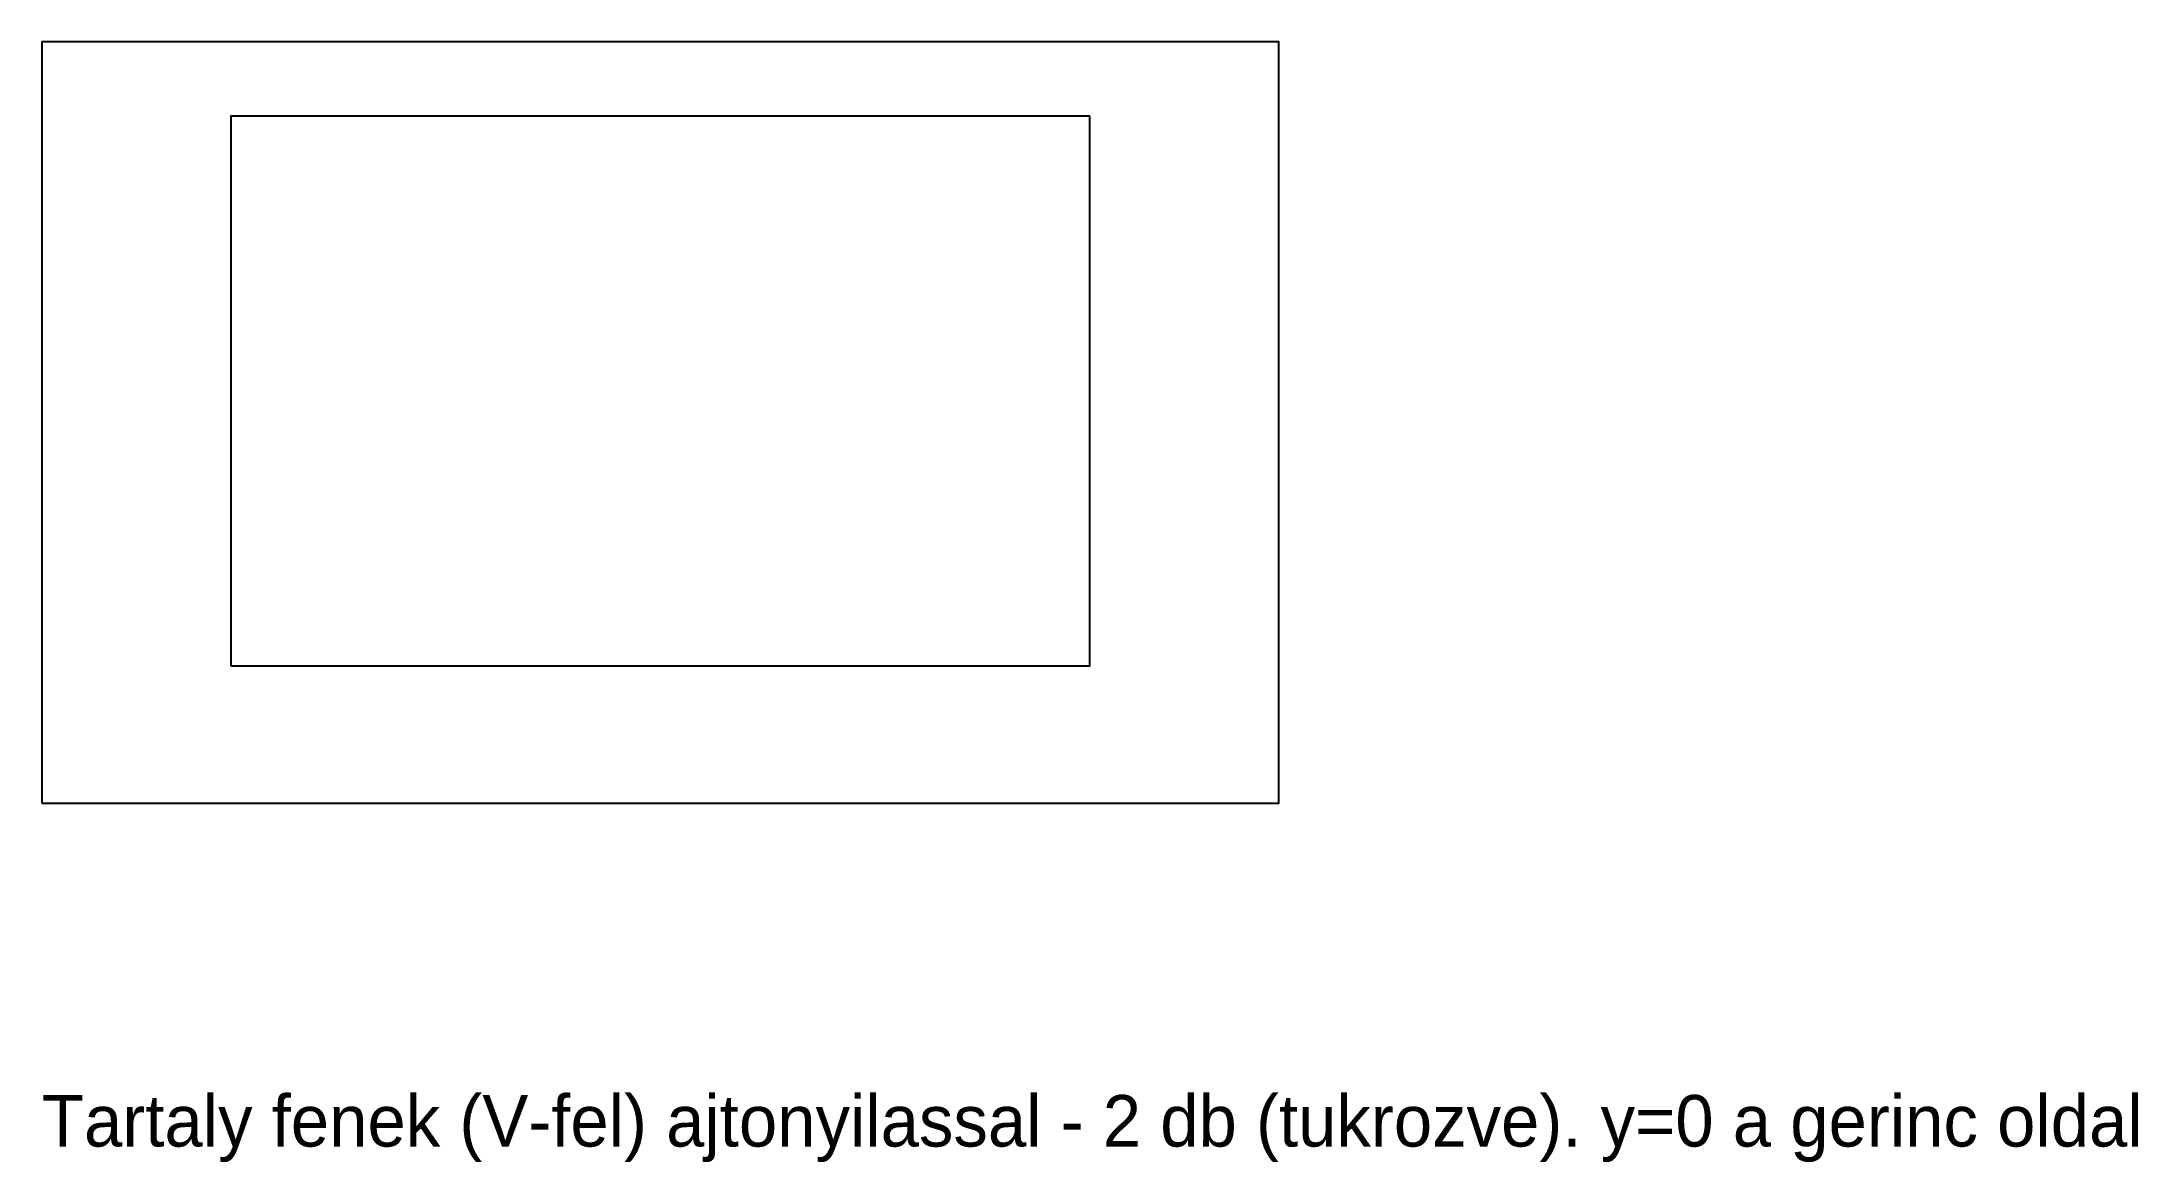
# Model space of a CAD drawing. Header units: millimetres. Extents: x 0 to 122, y -21 to 44.
import ezdxf

# ---------------------------------------------------------------- set-up
doc = ezdxf.new("R2010")
doc.units = ezdxf.units.MM
doc.layers.add('KONTUR', color=7, linetype='Continuous')
doc.layers.add('SZOVEG', color=3, linetype='Continuous')

msp = doc.modelspace()

# ---------------------------------------------------------------- linework, layer by layer
at = {"layer": 'KONTUR'}
for points in [[(0, 0), (72, 0), (72, 44.33), (0, 44.33)], [(11, 8), (61, 8), (61, 40), (11, 40)]]:
    msp.add_lwpolyline(points, close=True, dxfattribs=at)

# ---------------------------------------------------------------- texts
at = {"layer": 'SZOVEG'}
msp.add_text('Tartaly fenek (V-fel) ajtonyilassal - 2 db (tukrozve). y=0 a gerinc oldal', height=3, dxfattribs=at).set_placement((0, -20))

doc.saveas('drawing.dxf')
